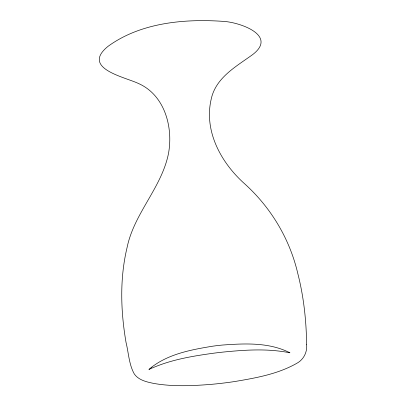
<?xml version="1.0" encoding="UTF-8"?>
<svg xmlns="http://www.w3.org/2000/svg" width="406" height="406" viewBox="0 0 406 406"><rect width="100%" height="100%" fill="white"/><g stroke="black" fill="none" stroke-linecap="round" stroke-linejoin="round"><path stroke-width="0.61" d="M306.606 344.298C307.499 352.063 303.571 359.823 296.578 363.436C277.562 374.2 255.582 378.027 234.298 381.599A423.189 402.503 84.9 0 1 209.79 384.477C191.277 385.913 172.489 386.664 154.113 383.492C146.992 382.036 138.776 380.346 134.315 374.007C128.935 364.476 128.641 352.926 126.043 342.481C120.663 311.143 119.628 278.597 127.088 247.503C134.076 213.343 161.542 187.811 168.444 153.732C173.413 127.322 164.74 94.923 138.243 83.392C124.15 76.795 80.936 68.264 108.042 46.335C140.745 22.523 184.72 18.595 223.945 21.422C239.606 22.376 277.851 35.251 252.715 54.551C236.211 66.538 215.642 77.597 211.14 99.414C203.812 131.351 221.163 162.781 244.427 183.608C270.893 207.405 289.747 238.885 297.816 273.583C303.708 296.669 306.332 320.501 306.606 344.298M151.494 367.288L148.906 369.46A140.572 125.977 -1.9 0 1 158.467 365.486C175.96 358.879 194.52 355.839 212.967 353.286A338.112 285.174 -3.9 0 1 223.432 352.048C242.067 350.205 260.921 348.835 279.582 351.16A140.852 126.246 -5.7 0 1 289.935 352.794C269.158 342.207 245.031 343.42 222.447 345.049A180.025 159.868 -3.8 0 0 212.176 346.267C191.059 349.764 168.855 353.9 151.494 367.288"/></g></svg>
